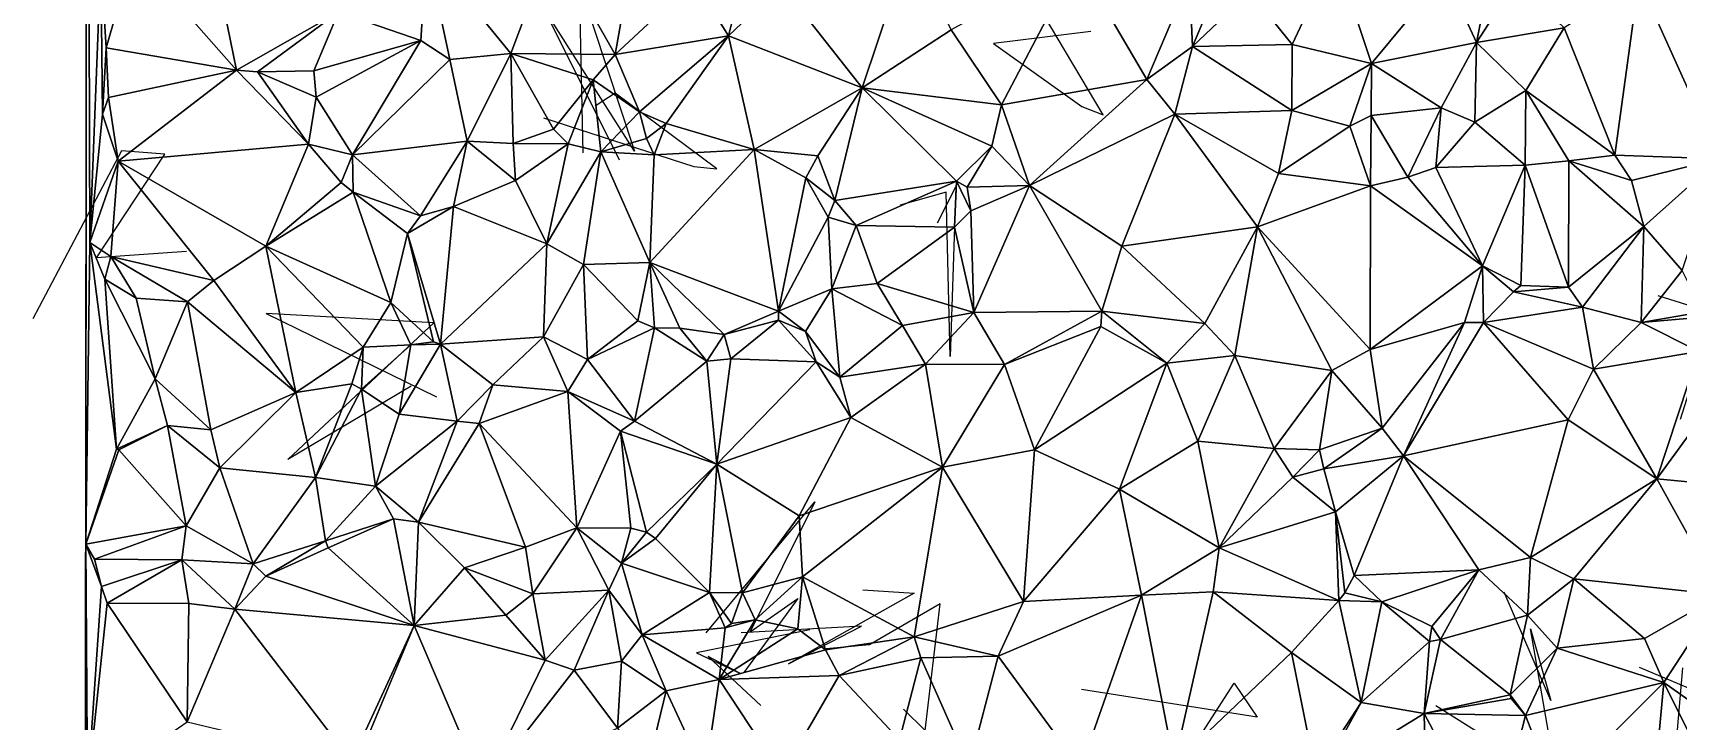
# Model space of a CAD drawing. Header units: metres. Extents: x -15.7 to 15, y -15 to 15.4.
# Drawn here: x -15.47 to 0.34, y -0.69 to 5.91 of the extents above; entities that cross this region are included whole.
import ezdxf

# ---------------------------------------------------------------- set-up
doc = ezdxf.new("R2010")
doc.units = ezdxf.units.M
doc.layers.add('CRACKS', color=1, linetype='Continuous')
doc.layers.add('STREET_MESH', color=7, linetype='Continuous')

msp = doc.modelspace()

# ---------------------------------------------------------------- linework, layer by layer
at = {"layer": 'CRACKS'}
for points in [[(-10.18, 4.763, 0.1), (-10.216, 6.379, 0.1), (-9.689, 4.777, 0.1), (-10.569, 6.163, 0.1), (-9.836, 4.695, 0.1)], [(-5.305, 5.927, 0.1), (-6.239, 5.811, 0.1), (-5.389, 5.207, 0.1), (-5.184, 5.126, 0.1), (-5.759, 6.09, 0.1)], [(-10.563, 5.097, 0.1), (-9.119, 4.632, 0.1), (-8.897, 4.608, 0.1), (-9.875, 5.335, 0.1), (-10.065, 5.21, 0.1)], [(-13.992, 3.816, 0.1), (-14.858, 3.754, 0.1), (-14.201, 4.75, 0.1), (-14.617, 4.783, 0.1), (-15.469, 3.167, 0.1)], [(-6.777, 4.089, 0.1), (-6.601, 4.435, 0.1), (-6.654, 2.807, 0.1), (-6.693, 4.384, 0.1), (-7.137, 4.259, 0.1)], [(0.362, 2.205, 0.1), (0.781, 3.526, 0.1), (1.606, 2.747, 0.1), (1.748, 2.887, 0.1), (0.149, 3.39, 0.1)], [(-11.833, 2.523, 0.1), (-13.02, 1.816, 0.1), (-11.617, 3.129, 0.1), (-13.228, 3.219, 0.1), (-11.59, 2.418, 0.1)], [(-8.999, 0.154, 0.1), (-7.954, 1.411, 0.1), (-8.576, 0.162, 0.1), (-8.12, 0.481, 0.1), (-8.638, -0.229, 0.1)], [(-7.495, 0.567, 0.1), (-7, 0.535, 0.1), (-8.207, -0.144, 0.1), (-7.507, 0.217, 0.1), (-8.663, 0.152, 0.1)], [(-1.99, -0.544, 0.1), (-0.823, -1.277, 0.1), (-1.08, 0.191, 0.1), (-0.882, -0.497, 0.1), (-1.331, 0.542, 0.1)], [(-7.103, -0.581, 0.1), (-6.894, -0.784, 0.1), (-6.75, 0.431, 0.1), (-7.429, 0.037, 0.1), (-7.848, 0, 0.1)], [(-8.005, 0.181, 0.1), (-9.092, -0.038, 0.1), (-8.676, -0.236, 0.1), (-8.981, -0.073, 0.1), (-8.473, -0.545, 0.1)], [(0.381, -0.183, 0.1), (0.24, -1.819, 0.1), (1.252, -1.837, 0.1), (1.458, -0.808, 0.1), (-0.03, -0.181, 0.1)], [(-5.22, -1.675, 0.1), (-4.227, -0.798, 0.1), (-3.925, -0.33, 0.1), (-3.705, -0.658, 0.1), (-5.393, -0.392, 0.1)]]:
    msp.add_polyline3d(points, dxfattribs=at)
at = {"layer": 'STREET_MESH'}
for points in [[(-14.959, 1.005), (-14.949, 13.392), (-14.974, -5.999)], [(-14.923, 3.9), (-14.949, 13.392), (-14.959, 1.005)], [(-14.816, 6.605), (-14.949, 13.392), (-14.923, 3.9)], [(-13.511, 5.557), (-13.916, 7.53), (-14.503, 6.681)], [(-13.916, 7.53), (-13.511, 5.557), (-12.532, 6.114)], [(-14.816, 6.605), (-14.764, 5.77), (-14.503, 6.681)], [(-14.764, 5.77), (-13.511, 5.557), (-14.503, 6.681)], [(-12.532, 6.114), (-11.741, 5.842), (-11.686, 6.708)], [(-11.741, 5.842), (-11.463, 5.659), (-11.686, 6.708)], [(-10.479, 6.772), (-11.686, 6.708), (-10.878, 5.717)], [(-11.686, 6.708), (-11.463, 5.659), (-10.878, 5.717)], [(-9.875, 5.705), (-10.479, 6.772), (-10.878, 5.717)], [(-9.744, 6.45), (-10.479, 6.772), (-9.875, 5.705)], [(-7.035, 6.774), (-8.277, 6.372), (-7.501, 5.387)], [(-6.647, 5.942), (-7.035, 6.774), (-7.501, 5.387)], [(-2.959, 6.676), (-3.776, 6.308), (-3.37, 5.803)], [(-2.959, 6.676), (-3.37, 5.803), (-2.606, 5.619)], [(-1.898, 6.474), (-2.959, 6.676), (-2.606, 5.619)], [(0.537, 6.724), (-0.039, 6.425), (1.527, 5.419)], [(-14.801, 5.132), (-14.816, 6.605), (-14.923, 3.9)], [(-14.801, 5.132), (-14.764, 5.77), (-14.816, 6.605)], [(-8.784, 5.885), (-8.612, 6.579), (-9.114, 6.415)], [(-8.612, 6.579), (-8.784, 5.885), (-8.277, 6.372)], [(-5.435, 6.608), (-6.647, 5.942), (-6.163, 5.222)], [(-4.764, 5.465), (-5.435, 6.608), (-6.163, 5.222)], [(-4.356, 6.432), (-5.435, 6.608), (-4.764, 5.465)], [(-9.744, 6.45), (-9.875, 5.705), (-9.114, 6.415)], [(-9.875, 5.705), (-8.784, 5.885), (-9.114, 6.415)], [(-8.277, 6.372), (-8.784, 5.885), (-7.501, 5.387)], [(-4.356, 6.432), (-4.764, 5.465), (-4.327, 5.784)], [(-4.117, 6.279), (-4.356, 6.432), (-4.327, 5.784)], [(-1.599, 5.823), (-1.898, 6.474), (-2.606, 5.619)], [(-1.599, 5.823), (-1.483, 6.403), (-1.898, 6.474)], [(-1.483, 6.403), (-1.599, 5.823), (-1.221, 6.409)], [(-1.599, 5.823), (-0.756, 5.962), (-1.221, 6.409)], [(-0.039, 6.425), (-0.756, 5.962), (-0.269, 4.74)], [(0.737, 4.705), (-0.039, 6.425), (-0.269, 4.74)], [(-0.039, 6.425), (0.737, 4.705), (1.527, 5.419)], [(-3.37, 5.803), (-3.776, 6.308), (-4.327, 5.784)], [(-3.776, 6.308), (-4.117, 6.279), (-4.327, 5.784)], [(-12.532, 6.114), (-13.511, 5.557), (-13.31, 5.539)], [(-12.77, 5.551), (-12.532, 6.114), (-13.31, 5.539)], [(-12.77, 5.551), (-11.741, 5.842), (-12.532, 6.114)], [(-9.641, 5.155), (-8.784, 5.885), (-9.875, 5.705)], [(-8.784, 5.885), (-9.641, 5.155), (-9.383, 5.044)], [(-8.784, 5.885), (-9.383, 5.044), (-8.537, 4.794)], [(-8.784, 5.885), (-8.537, 4.794), (-7.501, 5.387)], [(-6.163, 5.222), (-6.647, 5.942), (-7.501, 5.387)], [(-1.125, 5.361), (-0.756, 5.962), (-1.599, 5.823)], [(-0.756, 5.962), (-1.125, 5.361), (-0.269, 4.74)], [(-14.764, 5.77), (-14.801, 5.132), (-14.741, 5.295)], [(-13.511, 5.557), (-14.764, 5.77), (-14.741, 5.295)], [(-12.77, 5.551), (-12.748, 5.296), (-11.741, 5.842)], [(-12.748, 5.296), (-12.397, 4.742), (-11.741, 5.842)], [(-12.397, 4.742), (-11.463, 5.659), (-11.741, 5.842)], [(-11.463, 5.659), (-11.295, 4.873), (-10.878, 5.717)], [(-11.295, 4.873), (-10.853, 4.853), (-10.878, 5.717)], [(-10.468, 4.988), (-10.085, 5.462), (-10.878, 5.717)], [(-10.085, 5.462), (-9.875, 5.705), (-10.878, 5.717)], [(-10.853, 4.853), (-10.468, 4.988), (-10.878, 5.717)], [(-10.085, 5.462), (-9.641, 5.155), (-9.875, 5.705)], [(-4.764, 5.465), (-4.496, 5.134), (-4.327, 5.784)], [(-4.496, 5.134), (-3.371, 5.17), (-4.327, 5.784)], [(-3.371, 5.17), (-3.37, 5.803), (-4.327, 5.784)], [(-3.37, 5.803), (-3.371, 5.17), (-2.606, 5.619)], [(-1.938, 5.193), (-1.599, 5.823), (-2.606, 5.619)], [(-1.599, 5.823), (-1.938, 5.193), (-1.613, 5.057)], [(-1.125, 5.361), (-1.599, 5.823), (-1.613, 5.057)], [(-13.511, 5.557), (-14.741, 5.295), (-14.651, 4.683)], [(-12.821, 4.844), (-13.511, 5.557), (-14.651, 4.683)], [(-13.511, 5.557), (-12.821, 4.844), (-13.31, 5.539)], [(-12.748, 5.296), (-12.77, 5.551), (-13.31, 5.539)], [(-12.821, 4.844), (-12.748, 5.296), (-13.31, 5.539)], [(-12.397, 4.742), (-11.295, 4.873), (-11.463, 5.659)], [(-3.371, 5.17), (-2.815, 5.018), (-2.606, 5.619)], [(-2.815, 5.018), (-2.61, 5.12), (-2.606, 5.619)], [(-2.61, 5.12), (-1.938, 5.193), (-2.606, 5.619)], [(-10.325, 4.849), (-10.085, 5.462), (-10.468, 4.988)], [(-10.325, 4.849), (-10.013, 4.772), (-10.085, 5.462)], [(-10.013, 4.772), (-9.641, 5.155), (-10.085, 5.462)], [(-8.537, 4.794), (-7.927, 4.733), (-7.501, 5.387)], [(-7.927, 4.733), (-7.763, 4.306), (-7.501, 5.387)], [(-7.763, 4.306), (-6.593, 4.489), (-7.501, 5.387)], [(-6.254, 4.827), (-6.163, 5.222), (-7.501, 5.387)], [(-6.593, 4.489), (-6.254, 4.827), (-7.501, 5.387)], [(-5.892, 4.447), (-4.764, 5.465), (-6.163, 5.222)], [(-5.892, 4.447), (-4.496, 5.134), (-4.764, 5.465)], [(-14.741, 5.295), (-14.801, 5.132), (-14.651, 4.683)], [(-12.748, 5.296), (-12.821, 4.844), (-12.397, 4.742)], [(-6.254, 4.827), (-5.892, 4.447), (-6.163, 5.222)], [(-1.13, 4.645), (-1.125, 5.361), (-1.613, 5.057)], [(-1.125, 5.361), (-1.13, 4.645), (-0.709, 4.685)], [(-1.125, 5.361), (-0.709, 4.685), (-0.269, 4.74)], [(-14.651, 4.683), (-14.801, 5.132), (-14.923, 3.9)], [(-9.641, 5.155), (-10.013, 4.772), (-9.574, 4.899)], [(-9.383, 5.044), (-9.641, 5.155), (-9.574, 4.899)], [(-5.892, 4.447), (-5.004, 3.866), (-4.496, 5.134)], [(-4.496, 5.134), (-5.004, 3.866), (-3.702, 4.053)], [(-3.5, 4.564), (-3.371, 5.17), (-4.496, 5.134)], [(-3.5, 4.564), (-4.496, 5.134), (-3.702, 4.053)], [(-3.5, 4.564), (-2.815, 5.018), (-3.371, 5.17)], [(-2.815, 5.018), (-2.616, 4.445), (-2.61, 5.12)], [(-2.616, 4.445), (-2.256, 4.527), (-2.61, 5.12)], [(-2.61, 5.12), (-2.256, 4.527), (-1.938, 5.193)], [(-2.256, 4.527), (-1.987, 4.621), (-1.938, 5.193)], [(-1.938, 5.193), (-1.987, 4.621), (-1.613, 5.057)], [(-10.853, 4.853), (-10.325, 4.849), (-10.468, 4.988)], [(-9.498, 4.743), (-9.383, 5.044), (-9.574, 4.899)], [(-9.383, 5.044), (-9.498, 4.743), (-8.537, 4.794)], [(-2.815, 5.018), (-3.5, 4.564), (-2.616, 4.445)], [(-1.987, 4.621), (-1.13, 4.645), (-1.613, 5.057)], [(-13.23, 3.866), (-12.821, 4.844), (-14.651, 4.683)], [(-12.507, 4.478), (-12.821, 4.844), (-13.23, 3.866)], [(-12.821, 4.844), (-12.507, 4.478), (-12.397, 4.742)], [(-12.507, 4.478), (-12.39, 4.386), (-12.397, 4.742)], [(-11.744, 4.158), (-11.295, 4.873), (-12.397, 4.742)], [(-12.39, 4.386), (-11.744, 4.158), (-12.397, 4.742)], [(-11.744, 4.158), (-11.426, 4.246), (-11.295, 4.873)], [(-11.295, 4.873), (-11.426, 4.246), (-10.832, 4.498)], [(-10.853, 4.853), (-11.295, 4.873), (-10.832, 4.498)], [(-10.325, 4.849), (-10.853, 4.853), (-10.832, 4.498)], [(-10.531, 3.889), (-10.325, 4.849), (-10.832, 4.498)], [(-10.531, 3.889), (-10.013, 4.772), (-10.325, 4.849)], [(-10.531, 3.889), (-10.177, 3.691), (-10.013, 4.772)], [(-10.013, 4.772), (-10.177, 3.691), (-9.542, 3.71)], [(-10.013, 4.772), (-9.498, 4.743), (-9.574, 4.899)], [(-10.013, 4.772), (-9.542, 3.71), (-9.498, 4.743)], [(-9.498, 4.743), (-9.542, 3.71), (-8.537, 4.794)], [(-9.542, 3.71), (-8.305, 3.241), (-8.537, 4.794)], [(-8.041, 4.522), (-7.927, 4.733), (-8.537, 4.794)], [(-8.305, 3.241), (-8.041, 4.522), (-8.537, 4.794)], [(-6.491, 4.431), (-6.254, 4.827), (-6.593, 4.489)], [(-6.491, 4.431), (-5.892, 4.447), (-6.254, 4.827)], [(-14.719, 3.767), (-14.651, 4.683), (-14.923, 3.9)], [(-14.651, 4.683), (-14.719, 3.767), (-13.729, 3.535)], [(-13.23, 3.866), (-14.651, 4.683), (-13.729, 3.535)], [(-8.041, 4.522), (-7.763, 4.306), (-7.927, 4.733)], [(-1.987, 4.621), (-2.256, 4.527), (-1.539, 3.677)], [(-1.13, 4.645), (-1.987, 4.621), (-1.539, 3.677)], [(-1.171, 3.489), (-1.13, 4.645), (-1.539, 3.677)], [(-1.13, 4.645), (-1.171, 3.489), (-0.714, 3.472)], [(-0.709, 4.685), (-1.13, 4.645), (-0.714, 3.472)], [(0.01, 4.054), (-0.709, 4.685), (-0.714, 3.472)], [(-0.709, 4.685), (-0.109, 4.495), (-0.269, 4.74)], [(-0.109, 4.495), (-0.709, 4.685), (0.01, 4.054)], [(-0.109, 4.495), (0.737, 4.705), (-0.269, 4.74)], [(-0.109, 4.495), (0.01, 4.054), (0.737, 4.705)], [(0.01, 4.054), (0.379, 3.631), (0.737, 4.705)], [(-12.39, 4.386), (-12.507, 4.478), (-13.23, 3.866)], [(-11.426, 4.246), (-10.531, 3.889), (-10.832, 4.498)], [(-8.041, 4.522), (-8.305, 3.241), (-7.826, 4.144)], [(-7.763, 4.306), (-8.041, 4.522), (-7.826, 4.144)], [(-7.763, 4.306), (-7.557, 4.063), (-6.593, 4.489)], [(-7.557, 4.063), (-6.615, 4.047), (-6.593, 4.489)], [(-6.615, 4.047), (-6.458, 4.205), (-6.593, 4.489)], [(-6.458, 4.205), (-6.491, 4.431), (-6.593, 4.489)], [(-5.892, 4.447), (-6.491, 4.431), (-6.458, 4.205)], [(-5.892, 4.447), (-6.458, 4.205), (-6.428, 3.23)], [(-5.892, 4.447), (-6.428, 3.23), (-5.198, 3.242)], [(-5.004, 3.866), (-5.892, 4.447), (-5.198, 3.242)], [(-2.616, 4.445), (-3.5, 4.564), (-3.702, 4.053)], [(-2.62, 2.875), (-2.616, 4.445), (-3.702, 4.053)], [(-1.539, 3.677), (-2.616, 4.445), (-2.62, 2.875)], [(-1.539, 3.677), (-2.256, 4.527), (-2.616, 4.445)], [(-12.39, 4.386), (-13.23, 3.866), (-12.028, 3.324)], [(-11.87, 3.988), (-12.39, 4.386), (-12.028, 3.324)], [(-11.87, 3.988), (-11.744, 4.158), (-12.39, 4.386)], [(-7.557, 4.063), (-7.763, 4.306), (-7.826, 4.144)], [(-11.87, 3.988), (-11.426, 4.246), (-11.744, 4.158)], [(-11.426, 4.246), (-11.87, 3.988), (-11.552, 2.924)], [(-10.531, 3.889), (-11.426, 4.246), (-11.552, 2.924)], [(-8.305, 3.241), (-7.792, 3.456), (-7.826, 4.144)], [(-7.792, 3.456), (-7.557, 4.063), (-7.826, 4.144)], [(-6.458, 4.205), (-6.615, 4.047), (-6.428, 3.23)], [(-11.62, 2.946), (-11.87, 3.988), (-12.028, 3.324)], [(-11.87, 3.988), (-11.62, 2.946), (-11.552, 2.924)], [(-7.557, 4.063), (-7.792, 3.456), (-7.356, 3.506)], [(-7.557, 4.063), (-7.356, 3.506), (-6.615, 4.047)], [(-6.615, 4.047), (-7.356, 3.506), (-6.428, 3.23)], [(-3.702, 4.053), (-5.004, 3.866), (-4.207, 3.122)], [(-3.919, 2.817), (-3.702, 4.053), (-4.207, 3.122)], [(-3.919, 2.817), (-2.988, 2.671), (-3.702, 4.053)], [(-2.988, 2.671), (-2.62, 2.875), (-3.702, 4.053)], [(-0.58, 3.281), (0.01, 4.054), (-0.714, 3.472)], [(0.01, 4.054), (-0.58, 3.281), (-0.014, 3.132)], [(0.379, 3.631), (0.01, 4.054), (-0.014, 3.132)], [(-14.666, 1.918), (-14.923, 3.9), (-14.959, 1.005)], [(-14.666, 1.918), (-14.777, 3.548), (-14.923, 3.9)], [(-14.777, 3.548), (-14.719, 3.767), (-14.923, 3.9)], [(-12.941, 2.461), (-13.23, 3.866), (-13.729, 3.535)], [(-13.23, 3.866), (-12.295, 2.895), (-12.028, 3.324)], [(-12.941, 2.461), (-12.295, 2.895), (-13.23, 3.866)], [(-10.562, 2.994), (-10.531, 3.889), (-11.552, 2.924)], [(-10.562, 2.994), (-10.177, 3.691), (-10.531, 3.889)], [(-5.004, 3.866), (-5.198, 3.242), (-4.207, 3.122)], [(-14.719, 3.767), (-14.777, 3.548), (-14.478, 3.368)], [(-14.719, 3.767), (-13.982, 3.331), (-13.729, 3.535)], [(-13.982, 3.331), (-14.719, 3.767), (-14.478, 3.368)], [(-10.562, 2.994), (-10.139, 2.779), (-10.177, 3.691)], [(-10.177, 3.691), (-9.655, 3.149), (-9.542, 3.71)], [(-10.139, 2.779), (-9.655, 3.149), (-10.177, 3.691)], [(-9.655, 3.149), (-9.496, 3.081), (-9.542, 3.71)], [(-8.828, 3.017), (-8.305, 3.241), (-9.542, 3.71)], [(-9.251, 3.079), (-8.828, 3.017), (-9.542, 3.71)], [(-9.496, 3.081), (-9.251, 3.079), (-9.542, 3.71)], [(-1.539, 3.677), (-2.62, 2.875), (-1.714, 3.133)], [(-1.532, 3.134), (-1.539, 3.677), (-1.714, 3.133)], [(-1.242, 3.428), (-1.539, 3.677), (-1.532, 3.134)], [(-1.242, 3.428), (-1.171, 3.489), (-1.539, 3.677)], [(-14.478, 3.368), (-14.777, 3.548), (-14.295, 2.593)], [(-14.777, 3.548), (-14.666, 1.918), (-14.295, 2.593)], [(-13.982, 3.331), (-12.941, 2.461), (-13.729, 3.535)], [(-7.356, 3.506), (-7.792, 3.456), (-7.112, 3.105)], [(-7.356, 3.506), (-7.112, 3.105), (-6.428, 3.23)], [(-1.171, 3.489), (-1.242, 3.428), (-0.714, 3.472)], [(0.578, 3.235), (0.379, 3.631), (-0.014, 3.132)], [(-13.982, 3.331), (-14.478, 3.368), (-14.295, 2.593)], [(-13.76, 2.102), (-13.982, 3.331), (-14.295, 2.593)], [(-13.76, 2.102), (-12.941, 2.461), (-13.982, 3.331)], [(-12.295, 2.895), (-11.836, 2.918), (-12.028, 3.324)], [(-11.836, 2.918), (-11.62, 2.946), (-12.028, 3.324)], [(-8.305, 3.241), (-8.045, 3.047), (-7.792, 3.456)], [(-7.792, 3.456), (-8.045, 3.047), (-7.715, 2.608)], [(-7.792, 3.456), (-7.715, 2.608), (-7.112, 3.105)], [(-0.58, 3.281), (-1.242, 3.428), (-1.532, 3.134)], [(-1.242, 3.428), (-0.58, 3.281), (-0.714, 3.472)], [(-8.306, 3.156), (-8.305, 3.241), (-8.828, 3.017)], [(-8.045, 3.047), (-8.305, 3.241), (-8.306, 3.156)], [(-6.428, 3.23), (-7.112, 3.105), (-6.892, 2.734)], [(-6.134, 2.729), (-6.428, 3.23), (-6.892, 2.734)], [(-6.428, 3.23), (-6.134, 2.729), (-5.198, 3.242)], [(-6.134, 2.729), (-5.208, 3.093), (-5.198, 3.242)], [(-5.208, 3.093), (-4.573, 2.744), (-5.198, 3.242)], [(-5.198, 3.242), (-4.573, 2.744), (-4.207, 3.122)], [(-0.58, 3.281), (-1.532, 3.134), (-0.475, 2.685)], [(-0.014, 3.132), (-0.58, 3.281), (-0.475, 2.685)], [(0.57, 3.183), (0.578, 3.235), (-0.014, 3.132)], [(0.539, 2.853), (0.57, 3.183), (-0.014, 3.132)], [(-9.655, 3.149), (-10.139, 2.779), (-9.496, 3.081)], [(-9.496, 3.081), (-10.139, 2.779), (-9.687, 2.186)], [(-8.992, 2.761), (-9.496, 3.081), (-9.687, 2.186)], [(-8.992, 2.761), (-9.251, 3.079), (-9.496, 3.081)], [(-9.251, 3.079), (-8.992, 2.761), (-8.828, 3.017)], [(-8.828, 3.017), (-8.992, 2.761), (-8.763, 2.785)], [(-8.306, 3.156), (-8.828, 3.017), (-8.763, 2.785)], [(-7.942, 2.756), (-8.306, 3.156), (-8.763, 2.785)], [(-8.045, 3.047), (-8.306, 3.156), (-7.942, 2.756)], [(-8.045, 3.047), (-7.942, 2.756), (-7.715, 2.608)], [(-7.112, 3.105), (-7.715, 2.608), (-6.892, 2.734)], [(-5.208, 3.093), (-6.134, 2.729), (-5.844, 1.911)], [(-5.208, 3.093), (-5.844, 1.911), (-4.573, 2.744)], [(-4.573, 2.744), (-3.919, 2.817), (-4.207, 3.122)], [(-2.62, 2.875), (-2.504, 2.119), (-1.714, 3.133)], [(-2.504, 2.119), (-2.299, 1.854), (-1.714, 3.133)], [(-2.299, 1.854), (-0.716, 2.199), (-1.532, 3.134)], [(-2.299, 1.854), (-1.532, 3.134), (-1.714, 3.133)], [(-1.532, 3.134), (-0.716, 2.199), (-0.475, 2.685)], [(0.539, 2.853), (-0.014, 3.132), (-0.475, 2.685)], [(-12.295, 2.895), (-12.941, 2.461), (-12.403, 2.544)], [(-12.312, 2.493), (-12.295, 2.895), (-12.403, 2.544)], [(-12.295, 2.895), (-12.312, 2.493), (-11.836, 2.918)], [(-12.312, 2.493), (-11.948, 2.253), (-11.836, 2.918)], [(-11.836, 2.918), (-11.948, 2.253), (-11.552, 2.924)], [(-11.948, 2.253), (-11.391, 2.186), (-11.552, 2.924)], [(-11.62, 2.946), (-11.836, 2.918), (-11.552, 2.924)], [(-11.048, 2.533), (-10.562, 2.994), (-11.552, 2.924)], [(-11.391, 2.186), (-11.048, 2.533), (-11.552, 2.924)], [(-11.048, 2.533), (-10.328, 2.47), (-10.562, 2.994)], [(-10.328, 2.47), (-10.139, 2.779), (-10.562, 2.994)], [(-2.988, 2.671), (-2.504, 2.119), (-2.62, 2.875)], [(0.134, 1.632), (0.539, 2.853), (-0.475, 2.685)], [(0.954, 2.756), (0.539, 2.853), (0.134, 1.632)], [(-10.139, 2.779), (-10.328, 2.47), (-9.687, 2.186)], [(-8.896, 1.774), (-8.992, 2.761), (-9.687, 2.186)], [(-8.992, 2.761), (-8.896, 1.774), (-8.763, 2.785)], [(-8.896, 1.774), (-7.942, 2.756), (-8.763, 2.785)], [(-8.896, 1.774), (-7.61, 2.222), (-7.942, 2.756)], [(-7.942, 2.756), (-7.61, 2.222), (-7.715, 2.608)], [(-7.715, 2.608), (-7.61, 2.222), (-6.892, 2.734)], [(-7.61, 2.222), (-6.729, 1.745), (-6.892, 2.734)], [(-6.729, 1.745), (-6.134, 2.729), (-6.892, 2.734)], [(-5.844, 1.911), (-6.134, 2.729), (-6.729, 1.745)], [(-4.573, 2.744), (-5.844, 1.911), (-5.027, 1.533)], [(-4.276, 1.994), (-4.573, 2.744), (-5.027, 1.533)], [(-4.276, 1.994), (-3.919, 2.817), (-4.573, 2.744)], [(-3.919, 2.817), (-4.276, 1.994), (-3.542, 1.923)], [(-2.988, 2.671), (-3.919, 2.817), (-3.542, 1.923)], [(1.135, 1.535), (0.954, 2.756), (0.134, 1.632)], [(-14.666, 1.918), (-14.176, 2.143), (-14.295, 2.593)], [(-14.176, 2.143), (-13.76, 2.102), (-14.295, 2.593)], [(-12.403, 2.544), (-12.941, 2.461), (-12.753, 1.643)], [(-12.312, 2.493), (-12.403, 2.544), (-12.753, 1.643)], [(-11.181, 2.162), (-11.048, 2.533), (-11.391, 2.186)], [(-10.328, 2.47), (-11.048, 2.533), (-11.181, 2.162)], [(-3.107, 1.91), (-2.988, 2.671), (-3.542, 1.923)], [(-3.107, 1.91), (-2.504, 2.119), (-2.988, 2.671)], [(-0.716, 2.199), (0.134, 1.632), (-0.475, 2.685)], [(-13.76, 2.102), (-13.673, 1.738), (-12.941, 2.461)], [(-12.941, 2.461), (-13.673, 1.738), (-12.753, 1.643)], [(-12.177, 1.56), (-12.312, 2.493), (-12.753, 1.643)], [(-11.948, 2.253), (-12.312, 2.493), (-12.177, 1.56)], [(-10.328, 2.47), (-11.181, 2.162), (-10.242, 1.16)], [(-10.328, 2.47), (-9.822, 2.088), (-9.687, 2.186)], [(-9.822, 2.088), (-10.328, 2.47), (-10.242, 1.16)], [(-11.391, 2.186), (-11.948, 2.253), (-12.177, 1.56)], [(-7.61, 2.222), (-8.896, 1.774), (-8.106, 1.277)], [(-6.729, 1.745), (-7.61, 2.222), (-8.106, 1.277)], [(-14.176, 2.143), (-14.666, 1.918), (-14.643, 1.91)], [(-13.997, 1.179), (-14.176, 2.143), (-14.643, 1.91)], [(-13.673, 1.738), (-14.176, 2.143), (-13.997, 1.179)], [(-14.176, 2.143), (-13.673, 1.738), (-13.76, 2.102)], [(-11.391, 2.186), (-12.177, 1.56), (-11.763, 1.214)], [(-11.181, 2.162), (-11.391, 2.186), (-11.763, 1.214)], [(-10.735, 0.976), (-11.181, 2.162), (-11.763, 1.214)], [(-11.181, 2.162), (-10.735, 0.976), (-10.242, 1.16)], [(-9.722, 1.158), (-9.822, 2.088), (-10.242, 1.16)], [(-9.822, 2.088), (-8.896, 1.774), (-9.687, 2.186)], [(-8.896, 1.774), (-9.822, 2.088), (-9.574, 1.118)], [(-9.822, 2.088), (-9.722, 1.158), (-9.574, 1.118)], [(-3.066, 1.728), (-2.504, 2.119), (-3.107, 1.91)], [(-3.066, 1.728), (-2.299, 1.854), (-2.504, 2.119)], [(-0.716, 2.199), (-2.299, 1.854), (-1.078, 0.875)], [(-0.716, 2.199), (-1.078, 0.875), (0.134, 1.632)], [(-14.643, 1.91), (-14.666, 1.918), (-14.959, 1.005)], [(-13.997, 1.179), (-14.643, 1.91), (-14.959, 1.005)], [(-5.95, 0.455), (-5.844, 1.911), (-6.729, 1.745)], [(-5.844, 1.911), (-5.95, 0.455), (-5.027, 1.533)], [(-4.071, 0.969), (-4.276, 1.994), (-5.027, 1.533)], [(-4.276, 1.994), (-4.071, 0.969), (-3.542, 1.923)], [(-4.071, 0.969), (-3.364, 1.649), (-3.542, 1.923)], [(-3.364, 1.649), (-3.107, 1.91), (-3.542, 1.923)], [(-3.364, 1.649), (-3.066, 1.728), (-3.107, 1.91)], [(-9.488, 1.06), (-8.896, 1.774), (-9.574, 1.118)], [(-8.896, 1.774), (-9.488, 1.06), (-8.966, 0.541)], [(-8.651, 0.537), (-8.896, 1.774), (-8.966, 0.541)], [(-8.896, 1.774), (-8.651, 0.537), (-8.106, 1.277)], [(-8.075, 0.691), (-6.729, 1.745), (-8.106, 1.277)], [(-6.729, 1.745), (-8.075, 0.691), (-7.001, 0.114)], [(-5.95, 0.455), (-6.729, 1.745), (-7.001, 0.114)], [(-2.299, 1.854), (-3.066, 1.728), (-2.954, 1.314)], [(-2.299, 1.854), (-2.954, 1.314), (-2.773, 0.705)], [(-1.576, 0.757), (-2.299, 1.854), (-2.773, 0.705)], [(-2.299, 1.854), (-1.576, 0.757), (-1.078, 0.875)], [(-13.353, 0.817), (-13.673, 1.738), (-13.997, 1.179)], [(-13.673, 1.738), (-13.353, 0.817), (-12.753, 1.643)], [(-13.353, 0.817), (-12.656, 1.037), (-12.753, 1.643)], [(-12.656, 1.037), (-12.177, 1.56), (-12.753, 1.643)], [(-2.954, 1.314), (-3.364, 1.649), (-4.071, 0.969)], [(-2.954, 1.314), (-3.066, 1.728), (-3.364, 1.649)], [(0.134, 1.632), (-1.078, 0.875), (-0.663, 0.672)], [(0.134, 1.632), (-0.663, 0.672), (0.753, 0.518)], [(1.135, 1.535), (0.134, 1.632), (0.753, 0.518)], [(-12.656, 1.037), (-12.003, 1.248), (-12.177, 1.56)], [(-12.177, 1.56), (-12.003, 1.248), (-11.763, 1.214)], [(-5.95, 0.455), (-4.815, 0.516), (-5.027, 1.533)], [(-4.815, 0.516), (-4.071, 0.969), (-5.027, 1.533)], [(-8.651, 0.537), (-8.075, 0.691), (-8.106, 1.277)], [(-2.954, 1.314), (-4.071, 0.969), (-2.921, 0.463)], [(-2.954, 1.314), (-2.864, 0.537), (-2.773, 0.705)], [(-2.864, 0.537), (-2.954, 1.314), (-2.921, 0.463)], [(-14.878, 0.859), (-13.997, 1.179), (-14.959, 1.005)], [(-14.878, 0.859), (-14.038, 0.855), (-13.997, 1.179)], [(-14.038, 0.855), (-13.353, 0.817), (-13.997, 1.179)], [(-12.003, 1.248), (-12.656, 1.037), (-12.633, 0.969)], [(-12.003, 1.248), (-12.633, 0.969), (-11.804, 0.224)], [(-11.763, 1.214), (-12.003, 1.248), (-11.804, 0.224)], [(-11.321, 0.776), (-11.763, 1.214), (-11.804, 0.224)], [(-11.321, 0.776), (-10.735, 0.976), (-11.763, 1.214)], [(-10.735, 0.976), (-10.665, 0.527), (-10.242, 1.16)], [(-10.665, 0.527), (-9.934, 0.564), (-10.242, 1.16)], [(-9.934, 0.564), (-9.814, 0.823), (-10.242, 1.16)], [(-9.814, 0.823), (-9.722, 1.158), (-10.242, 1.16)], [(-9.722, 1.158), (-9.814, 0.823), (-9.574, 1.118)], [(-9.814, 0.823), (-9.488, 1.06), (-9.574, 1.118)], [(-14.944, -1.365), (-14.959, 1.005), (-14.974, -5.999)], [(-14.81, 0.598), (-14.878, 0.859), (-14.959, 1.005)], [(-14.944, -1.365), (-14.81, 0.598), (-14.959, 1.005)], [(-13.23, 0.698), (-12.656, 1.037), (-13.353, 0.817)], [(-12.656, 1.037), (-13.23, 0.698), (-12.633, 0.969)], [(-12.633, 0.969), (-13.23, 0.698), (-11.804, 0.224)], [(-10.665, 0.527), (-10.735, 0.976), (-11.321, 0.776)], [(-9.488, 1.06), (-9.814, 0.823), (-8.966, 0.541)], [(-4.071, 0.969), (-4.815, 0.516), (-4.127, 0.546)], [(-4.071, 0.969), (-4.127, 0.546), (-2.921, 0.463)], [(-14.878, 0.859), (-14.81, 0.598), (-14.038, 0.855)], [(-14.81, 0.598), (-14.755, 0.438), (-14.038, 0.855)], [(-14.038, 0.855), (-14.755, 0.438), (-13.971, 0.434)], [(-13.527, 0.379), (-14.038, 0.855), (-13.971, 0.434)], [(-14.038, 0.855), (-13.527, 0.379), (-13.353, 0.817)], [(-13.527, 0.379), (-13.23, 0.698), (-13.353, 0.817)], [(-9.614, 0.133), (-9.814, 0.823), (-9.934, 0.564)], [(-9.814, 0.823), (-9.614, 0.133), (-8.966, 0.541)], [(-1.078, 0.875), (-1.576, 0.757), (-1.109, 0.324)], [(-0.663, 0.672), (-1.078, 0.875), (-1.109, 0.324)], [(-13.23, 0.698), (-13.527, 0.379), (-11.804, 0.224)], [(-10.924, 0.321), (-11.321, 0.776), (-11.804, 0.224)], [(-10.924, 0.321), (-10.665, 0.527), (-11.321, 0.776)], [(-8.53, 0.277), (-8.075, 0.691), (-8.651, 0.537)], [(-8.075, 0.691), (-8.53, 0.277), (-8.119, 0.191)], [(-8.075, 0.691), (-8.119, 0.191), (-7.852, -0.009)], [(-8.075, 0.691), (-7.852, -0.009), (-7.001, 0.114)], [(-2.773, 0.705), (-2.864, 0.537), (-2.507, 0.449)], [(-1.576, 0.757), (-2.773, 0.705), (-2.507, 0.449)], [(-2.028, 0.213), (-1.576, 0.757), (-2.507, 0.449)], [(-1.942, 0.089), (-1.576, 0.757), (-2.028, 0.213)], [(-1.576, 0.757), (-1.942, 0.089), (-1.109, 0.324)], [(-0.663, 0.672), (-1.109, 0.324), (-0.821, 0.007)], [(-0.663, 0.672), (-0.821, 0.007), (0.015, 0.097)], [(0.753, 0.518), (-0.663, 0.672), (0.015, 0.097)], [(-14.755, 0.438), (-14.81, 0.598), (-14.944, -1.365)], [(-10.665, 0.527), (-10.924, 0.321), (-10.546, -0.111)], [(-9.934, 0.564), (-10.665, 0.527), (-10.546, -0.111)], [(-10.268, -0.207), (-9.934, 0.564), (-10.546, -0.111)], [(-9.812, -0.119), (-9.934, 0.564), (-10.268, -0.207)], [(-9.812, -0.119), (-9.614, 0.133), (-9.934, 0.564)], [(-9.614, 0.133), (-8.817, 0.201), (-8.966, 0.541)], [(-8.817, 0.201), (-8.757, 0.243), (-8.966, 0.541)], [(-8.757, 0.243), (-8.651, 0.537), (-8.966, 0.541)], [(-8.757, 0.243), (-8.53, 0.277), (-8.651, 0.537)], [(-4.815, 0.516), (-6.195, -0.07), (-5.403, -1.151)], [(-6.195, -0.07), (-4.815, 0.516), (-5.95, 0.455)], [(-4.815, 0.516), (-5.403, -1.151), (-4.502, -1.109)], [(-4.127, 0.546), (-4.815, 0.516), (-4.502, -1.109)], [(-3.374, -0.037), (-4.127, 0.546), (-4.502, -1.109)], [(-4.127, 0.546), (-3.374, -0.037), (-2.921, 0.463)], [(-2.864, 0.537), (-2.921, 0.463), (-2.507, 0.449)], [(0.201, -0.324), (0.753, 0.518), (0.015, 0.097)], [(0.717, -0.688), (0.753, 0.518), (0.201, -0.324)], [(-13.988, -0.701), (-14.755, 0.438), (-14.944, -1.365)], [(-13.971, 0.434), (-14.755, 0.438), (-13.988, -0.701)], [(-13.527, 0.379), (-13.971, 0.434), (-13.988, -0.701)], [(-12.408, -1.081), (-13.527, 0.379), (-13.988, -0.701)], [(-13.527, 0.379), (-12.408, -1.081), (-11.804, 0.224)], [(-10.546, -0.111), (-10.924, 0.321), (-11.804, 0.224)], [(-6.195, -0.07), (-5.95, 0.455), (-7.001, 0.114)], [(-3.374, -0.037), (-2.706, -0.515), (-2.921, 0.463)], [(-2.921, 0.463), (-2.706, -0.515), (-2.507, 0.449)], [(-2.706, -0.515), (-2.048, 0.071), (-2.507, 0.449)], [(-2.048, 0.071), (-2.028, 0.213), (-2.507, 0.449)], [(-1.109, 0.324), (-1.942, 0.089), (-1.274, -0.441)], [(-1.109, 0.324), (-1.274, -0.441), (-0.821, 0.007)], [(-12.408, -1.081), (-12.349, -1.083), (-11.804, 0.224)], [(-12.349, -1.083), (-11.141, -1.329), (-11.804, 0.224)], [(-11.141, -1.329), (-10.546, -0.111), (-11.804, 0.224)], [(-9.614, 0.133), (-8.874, -0.294), (-8.817, 0.201)], [(-8.874, -0.294), (-8.53, 0.277), (-8.817, 0.201)], [(-8.53, 0.277), (-8.874, -0.294), (-8.119, 0.191)], [(-8.119, 0.191), (-8.874, -0.294), (-7.852, -0.009)], [(-8.53, 0.277), (-8.757, 0.243), (-8.817, 0.201)], [(-2.048, 0.071), (-1.942, 0.089), (-2.028, 0.213)], [(-9.614, 0.133), (-9.812, -0.119), (-9.385, -0.404)], [(-9.614, 0.133), (-9.385, -0.404), (-8.874, -0.294)], [(-7.852, -0.009), (-7.723, -0.257), (-7.001, 0.114)], [(-7.723, -0.257), (-6.938, -0.087), (-7.001, 0.114)], [(-6.938, -0.087), (-6.195, -0.07), (-7.001, 0.114)], [(-2.1, -0.621), (-2.048, 0.071), (-2.706, -0.515)], [(-1.942, 0.089), (-2.1, -0.621), (-1.274, -0.441)], [(-1.942, 0.089), (-2.048, 0.071), (-2.1, -0.621)], [(-1.274, -0.441), (-1.126, -0.641), (-0.821, 0.007)], [(-1.126, -0.641), (0.201, -0.324), (-0.821, 0.007)], [(-0.821, 0.007), (0.201, -0.324), (0.015, 0.097)], [(-11.141, -1.329), (-10.268, -0.207), (-10.546, -0.111)], [(-9.812, -0.119), (-10.268, -0.207), (-9.852, -0.761)], [(-9.385, -0.404), (-9.812, -0.119), (-9.852, -0.761)], [(-8.874, -0.294), (-7.723, -0.257), (-7.852, -0.009)], [(-6.938, -0.087), (-7.723, -0.257), (-7.141, -0.875)], [(-6.471, -1.135), (-6.938, -0.087), (-7.141, -0.875)], [(-6.195, -0.07), (-6.938, -0.087), (-6.471, -1.135)], [(-5.403, -1.151), (-6.195, -0.07), (-6.471, -1.135)], [(-3.144, -1.188), (-3.374, -0.037), (-4.502, -1.109)], [(-3.374, -0.037), (-3.144, -1.188), (-2.706, -0.515)], [(-10.268, -0.207), (-11.141, -1.329), (-9.852, -0.761)], [(-9.385, -0.404), (-9.01, -1.212), (-8.874, -0.294)], [(-8.874, -0.294), (-9.01, -1.212), (-8.272, -1.207)], [(-7.723, -0.257), (-8.874, -0.294), (-8.272, -1.207)], [(-7.141, -0.875), (-7.723, -0.257), (-8.272, -1.207)], [(-9.573, -1.183), (-9.385, -0.404), (-9.852, -0.761)], [(-9.01, -1.212), (-9.385, -0.404), (-9.573, -1.183)], [(-1.274, -0.441), (-2.1, -0.621), (-1.266, -0.479)], [(-1.126, -0.641), (-1.274, -0.441), (-1.266, -0.479)], [(-1.126, -0.641), (-0.841, -1.371), (0.201, -0.324)], [(-0.841, -1.371), (0.082, -1.642), (0.201, -0.324)], [(0.082, -1.642), (0.586, -1.094), (0.201, -0.324)], [(0.586, -1.094), (0.717, -0.688), (0.201, -0.324)], [(-2.706, -0.515), (-3.144, -1.188), (-3.102, -1.236)], [(-2.1, -0.621), (-2.706, -0.515), (-3.102, -1.236)], [(-2.074, -1.772), (-2.1, -0.621), (-3.102, -1.236)], [(-2.1, -0.621), (-1.126, -0.641), (-1.266, -0.479)], [(-2.1, -0.621), (-2.074, -1.772), (-1.44, -1.863)], [(-1.126, -0.641), (-2.1, -0.621), (-1.44, -1.863)], [(-0.841, -1.371), (-1.126, -0.641), (-1.44, -1.863)]]:
    msp.add_3dface(points, dxfattribs=at)

doc.saveas('drawing.dxf')
